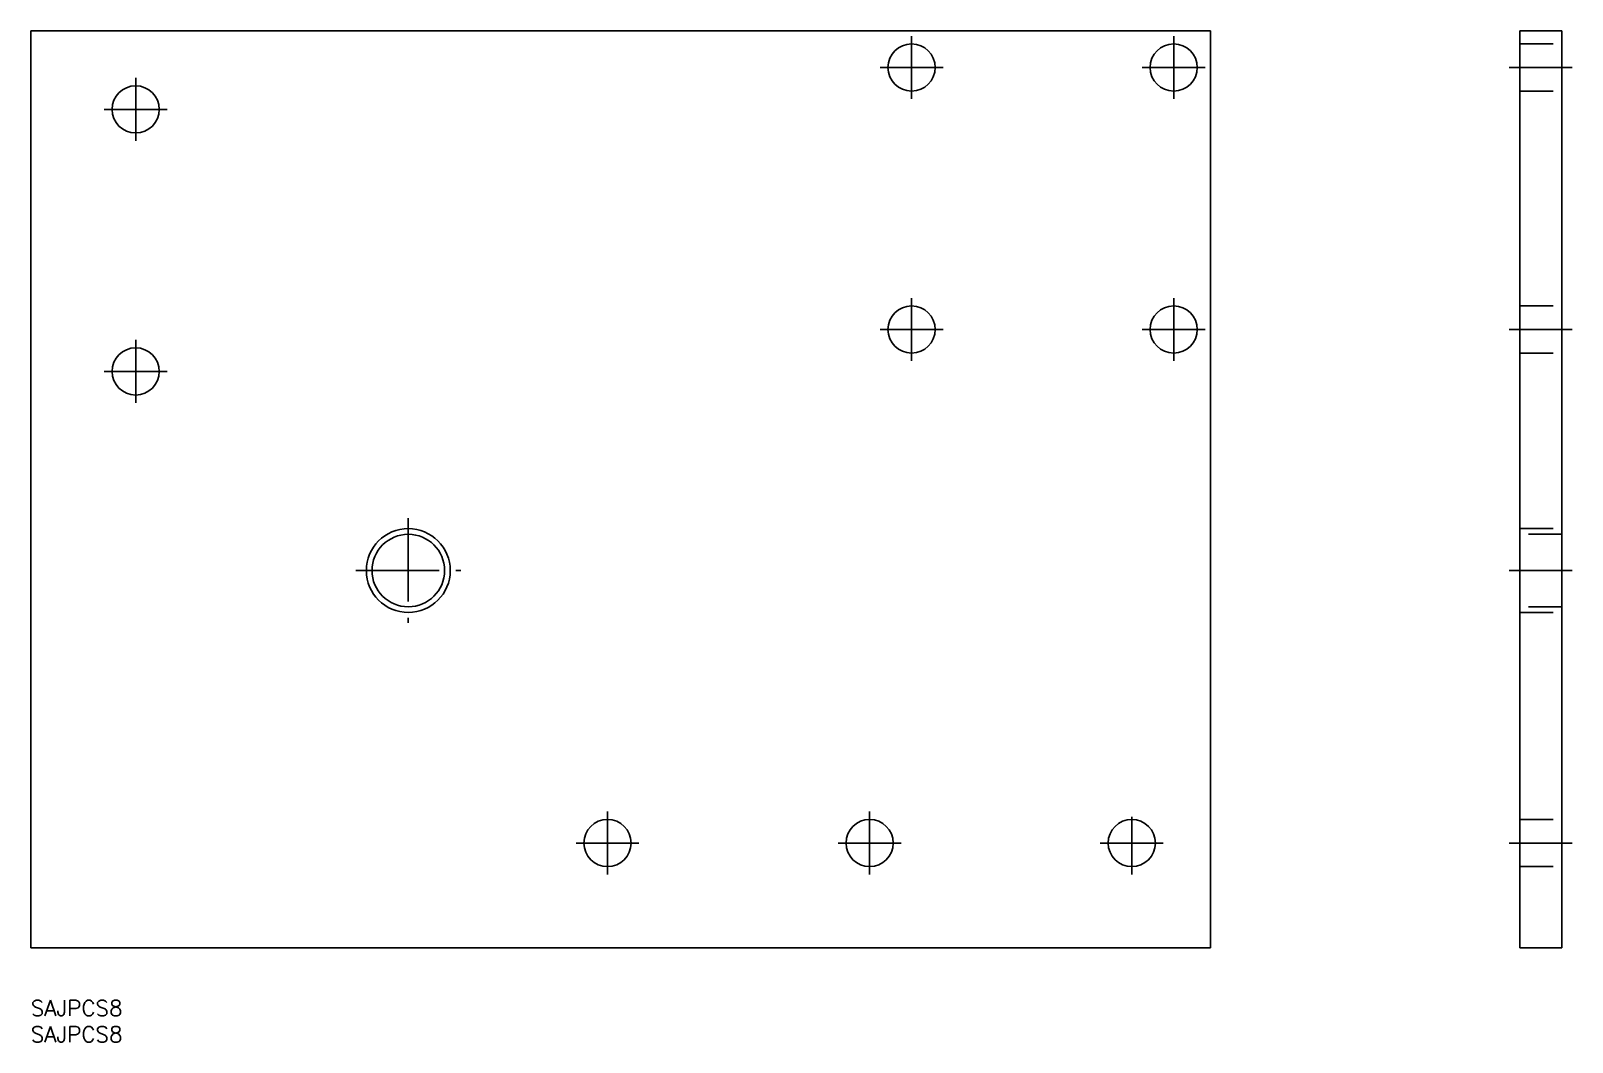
# Model space of a CAD drawing. Extents: x 0 to 294, y -8 to 185.
import ezdxf

# ---------------------------------------------------------------- set-up
doc = ezdxf.new("R2010")
doc.units = 0
doc.header["$LTSCALE"] = 0.5
doc.linetypes.add('CENTER', pattern=[50.8, 31.75, -6.35, 6.35, -6.35])
doc.linetypes.add('DASHED', pattern=[19.05, 12.7, -6.35])
for name, color, linetype in [('MSM_CENTER', 1, 'CENTER'), ('MSM_CONTINUOUS', 7, 'CONTINUOUS'), ('MSM_DASHED', 4, 'DASHED'), ('MSM_NARROW', 5, 'CONTINUOUS'), ('MSM_PART_NUMBER', 7, 'CONTINUOUS')]:
    doc.layers.add(name, color=color, linetype=linetype)
doc.styles.get("Standard").update_dxf_attribs({"font": 'txt.shx', "height": 3, "bigfont": 'bigfont.shx'})

# ---------------------------------------------------------------- blocks, each defined once
blk = doc.blocks.new('*U3')
at = {"layer": 'MSM_PART_NUMBER'}
blk.add_text('SAJPCS8', height=3, dxfattribs=at).set_placement((0, -3))
blk = doc.blocks.new('*U4')
at = {"layer": 'MSM_PART_NUMBER'}
blk.add_text('SAJPCS8', height=3, dxfattribs=at).set_placement((0, -8))

msp = doc.modelspace()

# ---------------------------------------------------------------- linework, layer by layer
at = {"layer": 'MSM_CENTER'}
for p, q in [((168, 184), (168, 172)), ((218, 184), (218, 172)), ((162, 178), (174, 178)), ((212, 178), (224, 178)), ((282, 178), (294, 178)), ((20, 176), (20, 164)), ((14, 170), (26, 170)), ((168, 134), (168, 122)), ((218, 134), (218, 122)), ((162, 128), (174, 128)), ((212, 128), (224, 128)), ((282, 128), (294, 128)), ((20, 126), (20, 114)), ((14, 120), (26, 120)), ((72, 92), (72, 72)), ((62, 82), (82, 82)), ((282, 82), (294, 82)), ((110, 36), (110, 24)), ((160, 36), (160, 24)), ((210, 35), (210, 24)), ((104, 30), (116, 30)), ((154, 30), (166, 30)), ((204, 30), (216, 30)), ((282, 30), (294, 30))]:
    msp.add_line(p, q, dxfattribs=at)
at = {"layer": 'MSM_CONTINUOUS'}
for p, q in [((0, 185), (0, 10)), ((0, 185), (225, 185)), ((225, 185), (225, 10)), ((284, 10), (284, 185)), ((292, 185), (284, 185)), ((292, 10), (292, 185)), ((0, 10), (225, 10)), ((292, 10), (284, 10))]:
    msp.add_line(p, q, dxfattribs=at)
for centre, radius in [((168, 178), 4.5), ((218, 178), 4.5), ((20, 170), 4.5), ((168, 128), 4.5), ((218, 128), 4.5), ((20, 120), 4.5), ((72, 82), 6.92), ((110, 30), 4.5), ((160, 30), 4.5), ((210, 30), 4.5)]:
    msp.add_circle(centre, radius, dxfattribs=at)
at = {"layer": 'MSM_DASHED'}
for p, q in [((284, 182.5), (292, 182.5)), ((284, 173.5), (292, 173.5)), ((284, 132.5), (292, 132.5)), ((284, 123.5), (292, 123.5)), ((284, 90), (292, 90)), ((292, 88.92), (284, 88.92)), ((292, 75.08), (284, 75.08)), ((284, 74), (292, 74)), ((284, 34.5), (292, 34.5)), ((284, 25.5), (292, 25.5))]:
    msp.add_line(p, q, dxfattribs=at)
at = {"layer": 'MSM_NARROW'}
msp.add_circle((72, 82), 8, dxfattribs=at)

# ---------------------------------------------------------------- block references
at = {"layer": 'MSM_CONTINUOUS'}
for name in ['*U3', '*U4']:
    msp.add_blockref(name, (0, 0), dxfattribs=at)

doc.saveas('drawing.dxf')
